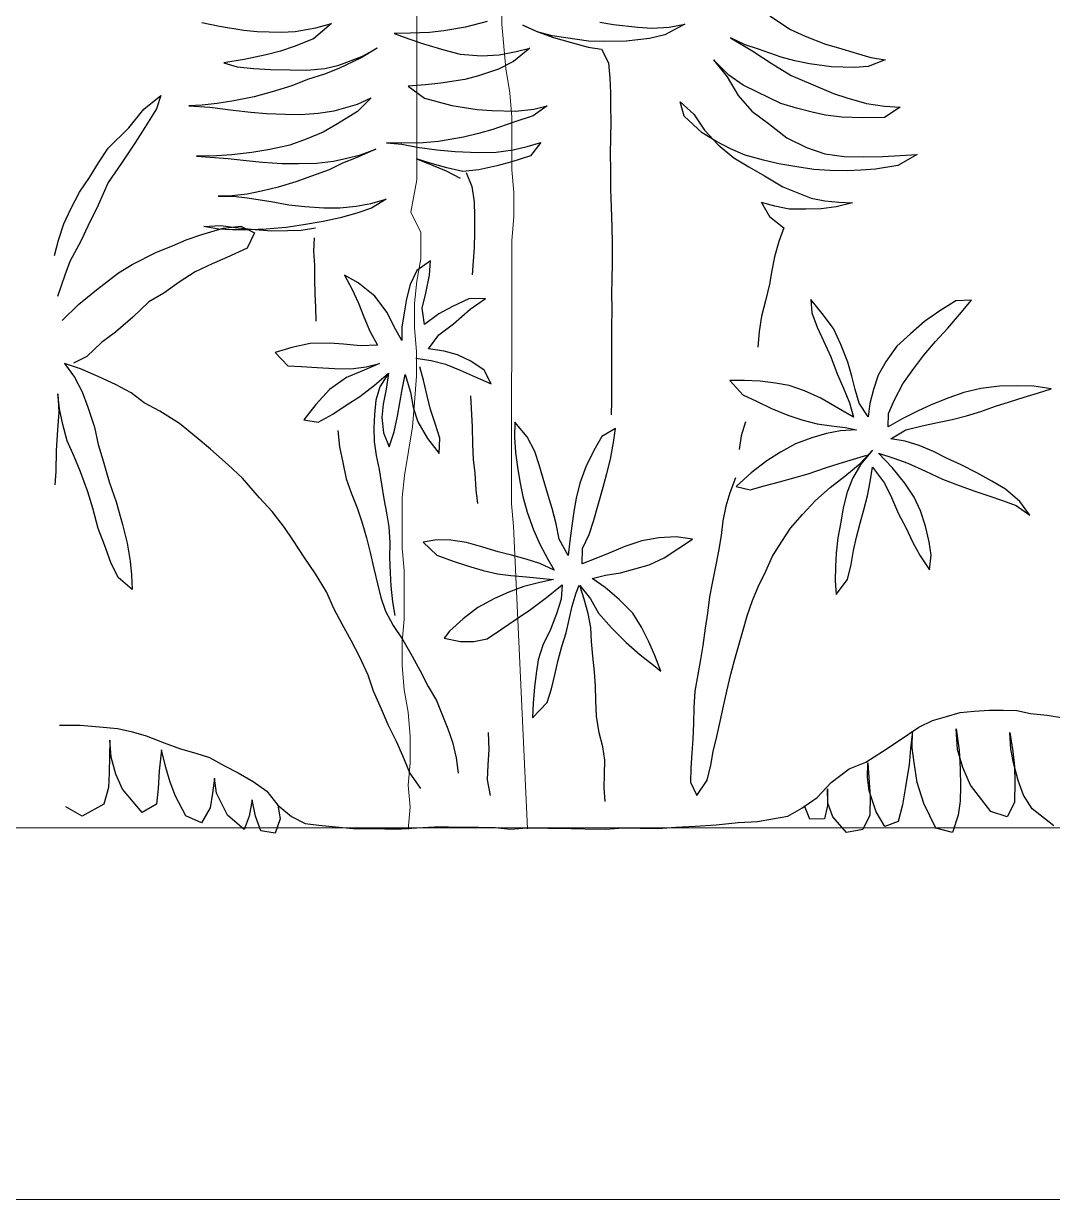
# Model space of a CAD drawing. Header units: metres. Extents: x -58 to 722, y -1100 to 345.
# Drawn here: x 48.51 to 49.008, y -21.121 to -20.551 of the extents above; entities that cross this region are included whole.
import ezdxf

# ---------------------------------------------------------------- set-up
doc = ezdxf.new("R2010")
doc.units = ezdxf.units.M
doc.header["$MEASUREMENT"] = 0
doc.layers.add('FSR_ARQ_005VEGETACION', color=64, linetype='Continuous')
doc.layers.add('FSR_ARQ_006ARBOLES', color=74, linetype='Continuous', lineweight=0)
doc.layers.add('muro bajo', color=33, linetype='Continuous', lineweight=9)

# ---------------------------------------------------------------- blocks, each defined once
blk = doc.blocks.new('arbustos 01')
at = {"layer": 'FSR_ARQ_005VEGETACION', "color": 103}
for p, q in [((189.18522, -31.64683), (189.19641, -31.65417)), ((188.87946, -31.65038), (188.88901, -31.65239)), ((188.88901, -31.65239), (188.90197, -31.65444)), ((188.92966, -31.65516), (188.9408, -31.65326)), ((188.94921, -31.65098), (188.93953, -31.65906)), ((188.9408, -31.65326), (188.94921, -31.65098)), ((189.02134, -31.65282), (189.00968, -31.65488)), ((189.03301, -31.64973), (189.02134, -31.65282)), ((189.05995, -31.65539), (189.0523, -31.65187)), ((189.0523, -31.65187), (189.06029, -31.6554)), ((189.0937, -31.65021), (189.10103, -31.6515)), ((189.10103, -31.6515), (189.11418, -31.65288)), ((189.11418, -31.65288), (189.1217, -31.65332)), ((189.1217, -31.65332), (189.13111, -31.65294)), ((189.13951, -31.65134), (189.12866, -31.65701)), ((189.13111, -31.65294), (189.13951, -31.65134)), ((188.90197, -31.65444), (188.90914, -31.65522)), ((188.90914, -31.65522), (188.92213, -31.65557)), ((188.92213, -31.65557), (188.92966, -31.65516)), ((188.93953, -31.65906), (188.92921, -31.66336)), ((188.99154, -31.65617), (188.98299, -31.65623)), ((188.98299, -31.65623), (188.9915, -31.65925)), ((188.9915, -31.65925), (188.99882, -31.66191)), ((189.00198, -31.6558), (188.99154, -31.65617)), ((189.00968, -31.65488), (189.00198, -31.6558)), ((189.06812, -31.65755), (189.05995, -31.65539)), ((189.06029, -31.6554), (189.0688, -31.65842)), ((189.07546, -31.65868), (189.06812, -31.65755)), ((189.0688, -31.65842), (189.07765, -31.66093)), ((189.08758, -31.66038), (189.07546, -31.65868)), ((189.12043, -31.65895), (189.10793, -31.66032)), ((189.12866, -31.65701), (189.12043, -31.65895)), ((189.17202, -31.66238), (189.16403, -31.65869)), ((189.16403, -31.65869), (189.17607, -31.66586)), ((189.19641, -31.65417), (189.20422, -31.65769)), ((189.20422, -31.65769), (189.21511, -31.66194)), ((188.92182, -31.66583), (188.9141, -31.66777)), ((188.92921, -31.66336), (188.92182, -31.66583)), ((188.97382, -31.66414), (188.9652, -31.66932)), ((188.96556, -31.66864), (188.97382, -31.66414)), ((188.99882, -31.66191), (189.00972, -31.66514)), ((189.00972, -31.66514), (189.01858, -31.66748)), ((189.03943, -31.66777), (189.04869, -31.66601)), ((189.05606, -31.66423), (189.04725, -31.67129)), ((189.04869, -31.66601), (189.05606, -31.66423)), ((189.07765, -31.66093), (189.08736, -31.66363)), ((189.08736, -31.66363), (189.09453, -31.66475)), ((189.09595, -31.6605), (189.08758, -31.66038)), ((189.09453, -31.66475), (189.09836, -31.67199)), ((189.10793, -31.66032), (189.09595, -31.6605)), ((189.17916, -31.6647), (189.17202, -31.66238)), ((189.17607, -31.66586), (189.1859, -31.67232)), ((189.19125, -31.66897), (189.17916, -31.6647)), ((189.21511, -31.66194), (189.22226, -31.66392)), ((189.22226, -31.66392), (189.23163, -31.66678)), ((188.90227, -31.67035), (188.8913, -31.67208)), ((188.8913, -31.67208), (188.89846, -31.67423)), ((188.9141, -31.66777), (188.90227, -31.67035)), ((188.9652, -31.66932), (188.95316, -31.67514)), ((188.95318, -31.67326), (188.96556, -31.66864)), ((189.01858, -31.66748), (189.03002, -31.66832)), ((189.03002, -31.66832), (189.03943, -31.66777)), ((189.04725, -31.67129), (189.03916, -31.67546)), ((189.09836, -31.67199), (189.09916, -31.68029)), ((189.16307, -31.67868), (189.15498, -31.67053)), ((189.15498, -31.67053), (189.16221, -31.67952)), ((189.1859, -31.67232), (189.19675, -31.67896)), ((189.19874, -31.67095), (189.19125, -31.66897)), ((189.20659, -31.6726), (189.19874, -31.67095)), ((189.23163, -31.66678), (189.23963, -31.66912)), ((189.24731, -31.67042), (189.2382, -31.67405)), ((189.23963, -31.66912), (189.24731, -31.67042)), ((188.89846, -31.67423), (188.90751, -31.67504)), ((188.90751, -31.67504), (188.91639, -31.67567)), ((188.91639, -31.67567), (188.92699, -31.67581)), ((188.92699, -31.67581), (188.93588, -31.67593)), ((188.93588, -31.67593), (188.94564, -31.67504)), ((188.94542, -31.67812), (188.93632, -31.68107)), ((188.95316, -31.67514), (188.94542, -31.67812)), ((188.94564, -31.67504), (188.95318, -31.67326)), ((189.03916, -31.67546), (189.02834, -31.67907)), ((189.17087, -31.68408), (189.16307, -31.67868)), ((189.21836, -31.6743), (189.20659, -31.6726)), ((189.23084, -31.67464), (189.21836, -31.6743)), ((189.2382, -31.67405), (189.23084, -31.67464)), ((188.9279, -31.68437), (188.91725, -31.68765)), ((188.93632, -31.68107), (188.9279, -31.68437)), ((188.99989, -31.68398), (188.99047, -31.68471)), ((188.99047, -31.68471), (188.99928, -31.69116)), ((189.00811, -31.68307), (188.99989, -31.68398)), ((189.02096, -31.68102), (189.00811, -31.68307)), ((189.02834, -31.67907), (189.02096, -31.68102)), ((189.09916, -31.68029), (189.0994, -31.68827)), ((189.16221, -31.67952), (189.16822, -31.68969)), ((189.17817, -31.68777), (189.17087, -31.68408)), ((189.19675, -31.67896), (189.20729, -31.68338)), ((189.20729, -31.68338), (189.21954, -31.68851)), ((188.84822, -31.69704), (188.85738, -31.68964)), ((188.85738, -31.68964), (188.85506, -31.69679)), ((188.90764, -31.69043), (188.89667, -31.6925)), ((188.91725, -31.68765), (188.90764, -31.69043)), ((188.96316, -31.69426), (188.97055, -31.69094)), ((188.97055, -31.69094), (188.96327, -31.69819)), ((188.99928, -31.69116), (189.0066, -31.69314)), ((189.0994, -31.68827), (189.09948, -31.69554)), ((189.16822, -31.68969), (189.17546, -31.69817)), ((189.19108, -31.69393), (189.17817, -31.68777)), ((189.21954, -31.68851), (189.22668, -31.691)), ((189.22668, -31.691), (189.23724, -31.69405)), ((188.89667, -31.6925), (188.88776, -31.69392)), ((188.95063, -31.69785), (188.96316, -31.69426)), ((189.0066, -31.69314), (189.0141, -31.69495)), ((189.0141, -31.69495), (189.02758, -31.69718)), ((189.02758, -31.69718), (189.0356, -31.69781)), ((189.04825, -31.69815), (189.05818, -31.69709)), ((189.06539, -31.6953), (189.05779, -31.70067)), ((189.05818, -31.69709), (189.06539, -31.6953)), ((189.09948, -31.69554), (189.09954, -31.70388)), ((189.13918, -31.70075), (189.13689, -31.69303)), ((189.13689, -31.69303), (189.14432, -31.69962)), ((189.19959, -31.69644), (189.19108, -31.69393)), ((189.20794, -31.69861), (189.19959, -31.69644)), ((189.23724, -31.69405), (189.24697, -31.69538)), ((189.25534, -31.696), (189.24689, -31.70153)), ((189.24697, -31.69538), (189.25534, -31.696)), ((188.96327, -31.69819), (188.95241, -31.70488)), ((189.0356, -31.69781), (189.04825, -31.69815)), ((189.04732, -31.70395), (189.03615, -31.7079)), ((189.05779, -31.70067), (189.04732, -31.70395)), ((189.09954, -31.70388), (189.09943, -31.71256)), ((189.1488, -31.70977), (189.13918, -31.70075)), ((189.14432, -31.69962), (189.15002, -31.70825)), ((189.17546, -31.69817), (189.18443, -31.70479)), ((189.21527, -31.70025), (189.20794, -31.69861)), ((189.22398, -31.70139), (189.21527, -31.70025)), ((189.23526, -31.70171), (189.22398, -31.70139)), ((189.24689, -31.70153), (189.23526, -31.70171)), ((189.02843, -31.71019), (189.02036, -31.71213)), ((189.03615, -31.7079), (189.02843, -31.71019)), ((189.15609, -31.71432), (189.1488, -31.70977)), ((189.15002, -31.70825), (189.15743, -31.71622)), ((189.18443, -31.70479), (189.19442, -31.71244)), ((188.98715, -31.71527), (188.97894, -31.71516)), ((188.97894, -31.71516), (188.98714, -31.71578)), ((188.98714, -31.71578), (188.99533, -31.71743)), ((188.99861, -31.71509), (188.98715, -31.71527)), ((189.00683, -31.71434), (188.99861, -31.71509)), ((189.02036, -31.71213), (189.00683, -31.71434)), ((189.05466, -31.71704), (189.06187, -31.71492)), ((189.06187, -31.71492), (189.0563, -31.7222)), ((189.09943, -31.71256), (189.09931, -31.7209)), ((189.16407, -31.71836), (189.15609, -31.71432)), ((189.15743, -31.71622), (189.16589, -31.72317)), ((189.19442, -31.71244), (189.20495, -31.71772)), ((188.95746, -31.72342), (188.96484, -31.72164)), ((188.97309, -31.7185), (188.96259, -31.72315)), ((188.96484, -31.72164), (188.97309, -31.7185)), ((188.99533, -31.71743), (189.00591, -31.71895)), ((189.00591, -31.71895), (189.01581, -31.71976)), ((189.01581, -31.71976), (189.02812, -31.72027)), ((189.02812, -31.72027), (189.03786, -31.72024)), ((189.03786, -31.72024), (189.04712, -31.71882)), ((189.0563, -31.7222), (189.04634, -31.72531)), ((189.04712, -31.71882), (189.05466, -31.71704)), ((189.09931, -31.7209), (189.09937, -31.72994)), ((189.17189, -31.72171), (189.16407, -31.71836)), ((189.18177, -31.72441), (189.17189, -31.72171)), ((189.20495, -31.71772), (189.21482, -31.7211)), ((189.21482, -31.7211), (189.22523, -31.72244)), ((189.22523, -31.72244), (189.23548, -31.72275)), ((189.23548, -31.72275), (189.24609, -31.72255)), ((189.24609, -31.72255), (189.25533, -31.72199)), ((189.26457, -31.72143), (189.25406, -31.72727)), ((189.25533, -31.72199), (189.26457, -31.72143)), ((188.95026, -31.72503), (188.95746, -31.72342)), ((188.96259, -31.72315), (188.9552, -31.72612)), ((189.00239, -31.72608), (188.99507, -31.72376)), ((188.99507, -31.72376), (189.00306, -31.72694)), ((189.01125, -31.72859), (189.00239, -31.72608)), ((189.00306, -31.72694), (189.01089, -31.73013)), ((189.01994, -31.73059), (189.01125, -31.72859)), ((189.03828, -31.72759), (189.0285, -31.72968)), ((189.04634, -31.72531), (189.03828, -31.72759)), ((189.16589, -31.72317), (189.17386, -31.72807)), ((189.19012, -31.72641), (189.18177, -31.72441)), ((189.19968, -31.72807), (189.19012, -31.72641)), ((189.20889, -31.72957), (189.19968, -31.72807)), ((189.24206, -31.72933), (189.23419, -31.72991)), ((189.25406, -31.72727), (189.24206, -31.72933)), ((189.0285, -31.72968), (189.01994, -31.73059)), ((189.2176, -31.73003), (189.20889, -31.72957)), ((189.22683, -31.73015), (189.2176, -31.73003)), ((189.23419, -31.72991), (189.22683, -31.73015))]:
    blk.add_line(p, q, dxfattribs=at)
at = {"layer": 'FSR_ARQ_005VEGETACION', "color": 104}
for p, q in [((188.84005, -31.70702), (188.84822, -31.69704)), ((188.85506, -31.69679), (188.84877, -31.70696)), ((188.87954, -31.69483), (188.87235, -31.69525)), ((188.87235, -31.69525), (188.8838, -31.69592)), ((188.88776, -31.69392), (188.87954, -31.69483)), ((188.8838, -31.69592), (188.89626, -31.69762)), ((188.89626, -31.69762), (188.90582, -31.69861)), ((188.90582, -31.69861), (188.91419, -31.69941)), ((188.91419, -31.69941), (188.92427, -31.69971)), ((188.92427, -31.69971), (188.93282, -31.69983)), ((188.93282, -31.69983), (188.94206, -31.6991)), ((188.94206, -31.6991), (188.95063, -31.69785)), ((188.82896, -31.71798), (188.84005, -31.70702)), ((188.84877, -31.70696), (188.84335, -31.71527)), ((188.94483, -31.7094), (188.93554, -31.7132)), ((188.95241, -31.70488), (188.94483, -31.7094)), ((188.84335, -31.71527), (188.8362, -31.72612)), ((188.92678, -31.71633), (188.91597, -31.71875)), ((188.93554, -31.7132), (188.92678, -31.71633)), ((188.82372, -31.72595), (188.82896, -31.71798)), ((188.88737, -31.72212), (188.8766, -31.72232)), ((188.8766, -31.72232), (188.88617, -31.72296)), ((188.88617, -31.72296), (188.89368, -31.72358)), ((188.89559, -31.72155), (188.88737, -31.72212)), ((188.90638, -31.72033), (188.89559, -31.72155)), ((188.91597, -31.71875), (188.90638, -31.72033)), ((188.819, -31.73375), (188.82372, -31.72595)), ((188.8362, -31.72612), (188.82905, -31.73645)), ((188.89368, -31.72358), (188.90324, -31.72473)), ((188.90324, -31.72473), (188.91212, -31.72554)), ((188.91212, -31.72554), (188.92254, -31.72619)), ((188.92254, -31.72619), (188.9316, -31.72632)), ((188.9316, -31.72632), (188.94118, -31.7261)), ((188.94118, -31.7261), (188.95026, -31.72503)), ((188.9552, -31.72612), (188.94797, -31.72962)), ((189.17386, -31.72807), (189.18234, -31.73297)), ((188.81359, -31.74171), (188.819, -31.73375)), ((188.93852, -31.73308), (188.9301, -31.73621)), ((188.94797, -31.72962), (188.93852, -31.73308)), ((189.01089, -31.73013), (189.01853, -31.73416)), ((189.02177, -31.73118), (189.02479, -31.73859)), ((189.09937, -31.72994), (189.09941, -31.74022)), ((189.18234, -31.73297), (189.19218, -31.73874)), ((188.80885, -31.75071), (188.81359, -31.74171)), ((188.82905, -31.73645), (188.82358, -31.74868)), ((188.91157, -31.74109), (188.90385, -31.74269)), ((188.92049, -31.73899), (188.91157, -31.74109)), ((188.9301, -31.73621), (188.92049, -31.73899)), ((189.02479, -31.73859), (189.02605, -31.74682)), ((189.09941, -31.74022), (189.09981, -31.74963)), ((189.19218, -31.73874), (189.19932, -31.74175)), ((189.19932, -31.74175), (189.20748, -31.74494)), ((188.89563, -31.74361), (188.88828, -31.74385)), ((188.88828, -31.74385), (188.89648, -31.74379)), ((188.90385, -31.74269), (188.89563, -31.74361)), ((188.89648, -31.74379), (188.90382, -31.74475)), ((188.90382, -31.74475), (188.91679, -31.7468)), ((188.91679, -31.7468), (188.92634, -31.74847)), ((188.96258, -31.74931), (188.97046, -31.74787)), ((188.97046, -31.74787), (188.9787, -31.74542)), ((188.9787, -31.74542), (188.97077, -31.75027)), ((189.02605, -31.74682), (189.02628, -31.75469)), ((189.18793, -31.74929), (189.18078, -31.74731)), ((189.18078, -31.74731), (189.18512, -31.75472)), ((189.20748, -31.74494), (189.21482, -31.7464)), ((189.21482, -31.7464), (189.22233, -31.74702)), ((189.22968, -31.74746), (189.22093, -31.74957)), ((189.22233, -31.74702), (189.22968, -31.74746)), ((188.80515, -31.75869), (188.80885, -31.75071)), ((188.82358, -31.74868), (188.81813, -31.76007)), ((188.92634, -31.74847), (188.93488, -31.74944)), ((188.93488, -31.74944), (188.94513, -31.75009)), ((188.94513, -31.75009), (188.95368, -31.75021)), ((188.95368, -31.75021), (188.96258, -31.74931)), ((188.96287, -31.75307), (188.95395, -31.75551)), ((188.97077, -31.75027), (188.96287, -31.75307)), ((189.09981, -31.74963), (189.10019, -31.76045)), ((189.19561, -31.75076), (189.18793, -31.74929)), ((189.20467, -31.75088), (189.19561, -31.75076)), ((189.21288, -31.75065), (189.20467, -31.75088)), ((189.22093, -31.74957), (189.21288, -31.75065)), ((188.80229, -31.76755), (188.80515, -31.75869)), ((188.81813, -31.76007), (188.81443, -31.76771)), ((188.88053, -31.76016), (188.8896, -31.7596)), ((188.88838, -31.76163), (188.88053, -31.76016)), ((188.8896, -31.7596), (188.89762, -31.76073)), ((188.89095, -31.76105), (188.90037, -31.75999)), ((188.89762, -31.76073), (188.90599, -31.7617)), ((188.90037, -31.75999), (188.90784, -31.76351)), ((188.92481, -31.76076), (188.91402, -31.76164)), ((188.93423, -31.75935), (188.92481, -31.76076)), ((188.93283, -31.76207), (188.94054, -31.76098)), ((188.94469, -31.75744), (188.93423, -31.75935)), ((188.95395, -31.75551), (188.94469, -31.75744)), ((189.02628, -31.75469), (189.02616, -31.7634)), ((189.10019, -31.76045), (189.10026, -31.76896)), ((189.18512, -31.75472), (189.19274, -31.76081)), ((189.19274, -31.76081), (189.19007, -31.76819)), ((188.86363, -31.7706), (188.87103, -31.76728)), ((188.87103, -31.76728), (188.87945, -31.76449)), ((188.87945, -31.76449), (188.89095, -31.76105)), ((188.8959, -31.76191), (188.88838, -31.76163)), ((188.90547, -31.76204), (188.8959, -31.76191)), ((188.90784, -31.76351), (188.9038, -31.77183)), ((188.91402, -31.76164), (188.90547, -31.76204)), ((188.90599, -31.7617), (188.91692, -31.76254)), ((188.91692, -31.76254), (188.92564, -31.76231)), ((188.92564, -31.76231), (188.93283, -31.76207)), ((188.93994, -31.76625), (188.93951, -31.77351)), ((189.02616, -31.7634), (189.02605, -31.77161)), ((188.80013, -31.77572), (188.80229, -31.76755)), ((188.81443, -31.76771), (188.80846, -31.77908)), ((188.85504, -31.77407), (188.86363, -31.7706)), ((188.9038, -31.77183), (188.89296, -31.77681)), ((188.93951, -31.77351), (188.94009, -31.78104)), ((189.02605, -31.77161), (189.02544, -31.77878)), ((189.10026, -31.76896), (189.10028, -31.77995)), ((189.19007, -31.76819), (189.18773, -31.77654)), ((188.80846, -31.77908), (188.80563, -31.7864)), ((188.84196, -31.78057), (188.85504, -31.77407)), ((188.89296, -31.77681), (188.88505, -31.7803)), ((189.00253, -31.77864), (188.99511, -31.78384)), ((189.00192, -31.78633), (189.00253, -31.77864)), ((189.02544, -31.77878), (189.025, -31.78613)), ((189.10028, -31.77995), (189.10017, -31.78864)), ((189.18773, -31.77654), (189.18627, -31.78387)), ((188.82279, -31.79433), (188.83454, -31.78508)), ((188.83454, -31.78508), (188.84196, -31.78057)), ((188.87593, -31.78462), (188.8673, -31.79014)), ((188.88505, -31.7803), (188.87593, -31.78462)), ((188.94009, -31.78104), (188.94016, -31.78857)), ((188.99511, -31.78384), (188.99159, -31.79149)), ((189.18627, -31.78387), (189.18497, -31.79121)), ((188.80563, -31.7864), (188.80171, -31.7978)), ((188.8673, -31.79014), (188.85901, -31.79601)), ((188.94016, -31.78857), (188.94023, -31.79643)), ((188.96356, -31.79042), (188.95626, -31.78639)), ((188.95626, -31.78639), (188.96027, -31.7938)), ((188.97252, -31.79773), (188.96356, -31.79042)), ((188.99159, -31.79149), (188.9896, -31.79916)), ((189.00007, -31.79605), (189.00192, -31.78633)), ((189.10017, -31.78864), (189.10006, -31.79626)), ((189.18497, -31.79121), (189.18297, -31.80024)), ((188.81311, -31.80223), (188.82279, -31.79433)), ((188.85901, -31.79601), (188.85091, -31.80069)), ((188.94023, -31.79643), (188.94064, -31.80379)), ((188.96027, -31.7938), (188.96375, -31.80137)), ((188.97924, -31.80654), (188.97252, -31.79773)), ((188.99808, -31.80406), (189.00007, -31.79605)), ((189.03218, -31.79888), (189.02311, -31.7991)), ((189.02389, -31.80475), (189.03218, -31.79888)), ((189.10006, -31.79626), (189.10012, -31.80477)), ((188.80427, -31.81083), (188.81311, -31.80223)), ((188.85091, -31.80069), (188.84225, -31.80895)), ((188.94064, -31.80379), (188.94088, -31.81115)), ((188.96375, -31.80137), (188.96673, -31.80876)), ((188.9896, -31.79916), (188.9883, -31.80666)), ((188.99933, -31.81297), (188.99808, -31.80406)), ((189.01434, -31.80325), (189.0071, -31.80726)), ((189.02311, -31.7991), (189.01434, -31.80325)), ((189.0149, -31.81249), (189.02389, -31.80475)), ((189.10012, -31.80477), (189.09999, -31.81434)), ((189.18297, -31.80024), (189.1808, -31.80842)), ((189.21333, -31.80708), (189.20722, -31.79955)), ((189.20722, -31.79955), (189.20775, -31.80674)), ((189.2854, -31.80017), (189.27682, -31.80555)), ((189.29383, -31.79975), (189.2854, -31.80017)), ((189.28734, -31.80755), (189.29383, -31.79975)), ((188.84225, -31.80895), (188.83291, -31.81703)), ((188.96673, -31.80876), (188.96987, -31.8165)), ((188.9829, -31.81428), (188.97924, -31.80654)), ((188.9883, -31.80666), (188.98717, -31.81434)), ((189.0071, -31.80726), (188.99933, -31.81297)), ((189.1808, -31.80842), (189.17949, -31.81678)), ((189.20775, -31.80674), (189.21066, -31.8144)), ((189.21942, -31.81505), (189.21333, -31.80708)), ((189.2685, -31.81129), (189.26096, -31.81801)), ((189.27682, -31.80555), (189.2685, -31.81129)), ((189.28104, -31.81491), (189.28734, -31.80755)), ((188.83291, -31.81703), (188.82548, -31.82257)), ((188.96987, -31.8165), (188.97405, -31.82408)), ((188.98708, -31.82152), (188.9829, -31.81428)), ((188.98717, -31.81434), (188.98708, -31.82152)), ((189.00695, -31.81854), (189.0149, -31.81249)), ((189.09999, -31.81434), (189.10006, -31.82268)), ((189.17949, -31.81678), (189.1787, -31.82515)), ((189.21066, -31.8144), (189.2141, -31.82172)), ((189.22338, -31.82371), (189.21942, -31.81505)), ((189.27438, -31.82209), (189.28104, -31.81491)), ((188.82548, -31.82257), (188.81752, -31.83016)), ((188.93781, -31.82324), (188.92786, -31.82533)), ((188.94824, -31.82304), (188.93781, -31.82324)), ((188.95576, -31.82349), (188.94824, -31.82304)), ((188.96481, -31.82447), (188.95576, -31.82349)), ((188.97405, -31.82408), (188.96481, -31.82447)), ((189.00138, -31.82599), (189.00695, -31.81854)), ((189.10006, -31.82268), (189.09995, -31.83065)), ((189.2141, -31.82172), (189.21806, -31.83037)), ((189.22724, -31.83315), (189.22338, -31.82371)), ((189.26096, -31.81801), (189.25351, -31.82465)), ((189.26808, -31.82937), (189.27438, -31.82209)), ((188.81752, -31.83016), (188.81028, -31.83382)), ((188.92786, -31.82533), (188.91894, -31.82795)), ((188.91894, -31.82795), (188.92568, -31.83522)), ((189.00991, -31.8273), (189.00138, -31.82599)), ((189.01706, -31.82928), (189.00991, -31.8273)), ((189.0242, -31.83262), (189.01706, -31.82928)), ((189.21806, -31.83037), (189.22149, -31.83946)), ((189.25351, -31.82465), (189.24782, -31.83264)), ((189.26221, -31.83726), (189.26808, -31.82937)), ((188.81418, -31.83678), (188.8055, -31.83393)), ((188.8055, -31.83393), (188.81087, -31.84135)), ((188.8237, -31.84084), (188.81418, -31.83678)), ((188.92568, -31.83522), (188.93303, -31.83549)), ((188.93303, -31.83549), (188.94157, -31.83612)), ((188.94157, -31.83612), (188.95079, -31.83659)), ((188.95079, -31.83659), (188.95968, -31.83688)), ((188.95968, -31.83688), (188.9679, -31.83579)), ((188.97511, -31.83401), (188.96685, -31.83749)), ((188.9679, -31.83579), (188.97511, -31.83401)), ((188.99464, -31.83103), (189.00283, -31.83233)), ((188.99875, -31.84288), (188.9968, -31.83567)), ((189.00283, -31.83233), (189.01067, -31.83432)), ((189.01067, -31.83432), (189.01849, -31.83751)), ((189.03148, -31.83751), (189.0242, -31.83262)), ((189.09995, -31.83065), (189.10002, -31.83863)), ((189.22936, -31.84072), (189.22724, -31.83315)), ((189.24782, -31.83264), (189.24355, -31.84029)), ((188.81087, -31.84135), (188.81504, -31.84911)), ((188.83338, -31.84542), (188.8237, -31.84084)), ((188.9574, -31.84146), (188.94824, -31.84801)), ((188.96685, -31.83749), (188.9574, -31.84146)), ((188.97239, -31.8456), (188.98, -31.83921)), ((188.98, -31.83921), (188.97528, -31.84649)), ((188.98, -31.83921), (188.97868, -31.84774)), ((188.98723, -31.84785), (188.98888, -31.83984)), ((188.98888, -31.83984), (188.99183, -31.84945)), ((189.00069, -31.85128), (188.99875, -31.84288)), ((189.01849, -31.83751), (189.02665, -31.84104)), ((189.02665, -31.84104), (189.03515, -31.84491)), ((189.03515, -31.84491), (189.03148, -31.83751)), ((189.10002, -31.83863), (189.09991, -31.84661)), ((189.17161, -31.84304), (189.16372, -31.84302)), ((189.16372, -31.84302), (189.17062, -31.85083)), ((189.17994, -31.84351), (189.17161, -31.84304)), ((189.22149, -31.83946), (189.22484, -31.84722)), ((189.23121, -31.84792), (189.22936, -31.84072)), ((189.24355, -31.84029), (189.24096, -31.84797)), ((189.25678, -31.84481), (189.26221, -31.83726)), ((188.81504, -31.84911), (188.818, -31.85752)), ((188.84136, -31.8498), (188.83338, -31.84542)), ((188.94824, -31.84801), (188.94078, -31.85594)), ((188.96444, -31.85165), (188.97239, -31.8456)), ((188.97528, -31.84649), (188.97313, -31.85365)), ((188.97868, -31.84774), (188.97704, -31.85575)), ((188.98611, -31.85519), (188.98723, -31.84785)), ((188.99183, -31.84945), (188.99325, -31.85768)), ((189.09991, -31.84661), (189.09998, -31.85424)), ((189.18826, -31.8445), (189.17994, -31.84351)), ((189.1956, -31.84585), (189.18826, -31.8445)), ((189.20381, -31.8487), (189.1956, -31.84585)), ((189.21262, -31.85255), (189.20381, -31.8487)), ((189.22484, -31.84722), (189.2281, -31.85506)), ((189.23333, -31.85522), (189.23121, -31.84792)), ((189.24096, -31.84797), (189.23909, -31.85539)), ((189.25232, -31.85344), (189.25678, -31.84481)), ((189.2897, -31.84961), (189.28168, -31.85233)), ((189.29886, -31.84734), (189.2897, -31.84961)), ((189.30881, -31.84605), (189.29886, -31.84734)), ((189.31865, -31.84592), (189.30881, -31.84605)), ((189.32733, -31.84622), (189.31865, -31.84592)), ((189.33662, -31.84758), (189.32733, -31.84622)), ((189.32941, -31.84988), (189.33662, -31.84758)), ((188.80277, -31.85834), (188.80185, -31.85029)), ((188.80185, -31.85029), (188.80241, -31.86005)), ((188.84847, -31.85503), (188.84136, -31.8498)), ((188.85678, -31.85959), (188.84847, -31.85503)), ((188.94078, -31.85594), (188.93435, -31.86423)), ((188.95719, -31.85634), (188.96444, -31.85165)), ((188.97313, -31.85365), (188.97234, -31.86133)), ((188.97704, -31.85575), (188.97643, -31.86292)), ((188.98481, -31.86235), (188.98611, -31.85519)), ((189.00247, -31.85866), (189.00069, -31.85128)), ((189.02412, -31.85126), (189.02491, -31.86803)), ((189.09998, -31.85424), (189.09989, -31.8615)), ((189.17062, -31.85083), (189.17802, -31.85421)), ((189.17802, -31.85421), (189.18621, -31.85813)), ((189.22212, -31.85817), (189.21262, -31.85255)), ((189.2281, -31.85506), (189.2303, -31.86289)), ((189.2381, -31.86256), (189.23333, -31.85522)), ((189.23909, -31.85539), (189.2381, -31.86256)), ((189.24903, -31.86084), (189.25232, -31.85344)), ((189.28168, -31.85233), (189.27215, -31.8561)), ((189.3068, -31.85693), (189.31428, -31.85455)), ((189.31428, -31.85455), (189.3222, -31.852)), ((189.3222, -31.852), (189.32941, -31.84988)), ((188.80241, -31.86005), (188.80176, -31.86961)), ((188.80454, -31.86674), (188.80277, -31.85834)), ((188.818, -31.85752), (188.82162, -31.86817)), ((188.86747, -31.86623), (188.85678, -31.85959)), ((188.94202, -31.86553), (188.94995, -31.8612)), ((188.94995, -31.8612), (188.95719, -31.85634)), ((188.97234, -31.86133), (188.97207, -31.86851)), ((188.99325, -31.85768), (188.99571, -31.86541)), ((189.00511, -31.86622), (189.00247, -31.85866)), ((189.18621, -31.85813), (189.19485, -31.86179)), ((189.19485, -31.86179), (189.20244, -31.86429)), ((189.2303, -31.86289), (189.22212, -31.85817)), ((189.24902, -31.86802), (189.24903, -31.86084)), ((189.26465, -31.85955), (189.25644, -31.86369)), ((189.27215, -31.8561), (189.26465, -31.85955)), ((189.2833, -31.86415), (189.29112, -31.86212)), ((189.29112, -31.86212), (189.29878, -31.85975)), ((189.29878, -31.85975), (189.3068, -31.85693)), ((188.80698, -31.8755), (188.80454, -31.86674)), ((188.82162, -31.86817), (188.82371, -31.87761)), ((188.87643, -31.87353), (188.86747, -31.86623)), ((188.93435, -31.86423), (188.94202, -31.86553)), ((188.97207, -31.86851), (188.97215, -31.87586)), ((188.97643, -31.86292), (188.97717, -31.87131)), ((188.98299, -31.87071), (188.98481, -31.86235)), ((188.99571, -31.86541), (189.00089, -31.87437)), ((189.00756, -31.87412), (189.00511, -31.86622)), ((189.02491, -31.86803), (189.02513, -31.87743)), ((189.048, -31.86556), (189.04771, -31.87362)), ((189.05454, -31.87345), (189.048, -31.86556)), ((189.17206, -31.86534), (189.16974, -31.87283)), ((189.20244, -31.86429), (189.21066, -31.86635)), ((189.21066, -31.86635), (189.21836, -31.86752)), ((189.21836, -31.86752), (189.22579, -31.86842)), ((189.22579, -31.86842), (189.2318, -31.86965)), ((189.25644, -31.86369), (189.24902, -31.86802)), ((189.25849, -31.86966), (189.2672, -31.86747)), ((189.2672, -31.86747), (189.27556, -31.86573)), ((189.27556, -31.86573), (189.2833, -31.86415)), ((188.80176, -31.86961), (188.8011, -31.88072)), ((188.88403, -31.88013), (188.87643, -31.87353)), ((188.95273, -31.86995), (188.95364, -31.87886)), ((188.97717, -31.87131), (188.98031, -31.87888)), ((188.98031, -31.87888), (188.98299, -31.87071)), ((189.00089, -31.87437), (189.00728, -31.88232)), ((189.00728, -31.88232), (189.00756, -31.87412)), ((189.04771, -31.87362), (189.04839, -31.88188)), ((189.05869, -31.88131), (189.05454, -31.87345)), ((189.09479, -31.87329), (189.09043, -31.88076)), ((189.1022, -31.86896), (189.09479, -31.87329)), ((189.10113, -31.87639), (189.1022, -31.86896)), ((189.16974, -31.87283), (189.16878, -31.88017)), ((189.2079, -31.87403), (189.19899, -31.8771)), ((189.21582, -31.87156), (189.2079, -31.87403)), ((189.22328, -31.87016), (189.21582, -31.87156)), ((189.2318, -31.86965), (189.22328, -31.87016)), ((189.25035, -31.87443), (189.25849, -31.86966)), ((189.25805, -31.87577), (189.25035, -31.87443)), ((188.8011, -31.88072), (188.80077, -31.892)), ((188.81063, -31.88393), (188.80698, -31.8755)), ((188.82371, -31.87761), (188.82633, -31.88636)), ((188.89367, -31.88847), (188.88403, -31.88013)), ((188.95364, -31.87886), (188.95541, -31.88726)), ((188.97215, -31.87586), (188.97324, -31.8834)), ((189.02513, -31.87743), (189.02553, -31.88565)), ((189.09043, -31.88076), (189.08614, -31.88957)), ((189.09941, -31.8855), (189.10113, -31.87639)), ((189.19899, -31.8771), (189.19104, -31.8816)), ((189.23377, -31.88768), (189.24043, -31.8805)), ((189.24043, -31.8805), (189.23421, -31.88804)), ((189.26564, -31.878), (189.25805, -31.87577)), ((189.27331, -31.8813), (189.26564, -31.878)), ((188.81411, -31.89218), (188.81063, -31.88393)), ((188.82633, -31.88636), (188.82959, -31.89769)), ((188.95541, -31.88726), (188.95717, -31.896)), ((188.97324, -31.8834), (188.97485, -31.89094)), ((189.02553, -31.88565), (189.02646, -31.89301)), ((189.04839, -31.88188), (189.04935, -31.88969)), ((189.06098, -31.88852), (189.05869, -31.88131)), ((189.09753, -31.89318), (189.09941, -31.8855)), ((189.18362, -31.88629), (189.1752, -31.89273)), ((189.19104, -31.8816), (189.18362, -31.88629)), ((189.2226, -31.8877), (189.23026, -31.8855)), ((189.23026, -31.8855), (189.23747, -31.8832)), ((189.25103, -31.88995), (189.24369, -31.88222)), ((189.24369, -31.88222), (189.25207, -31.88491)), ((189.25207, -31.88491), (189.25948, -31.88767)), ((189.28062, -31.88503), (189.27331, -31.8813)), ((189.28828, -31.8885), (189.28062, -31.88503)), ((188.80077, -31.892), (188.80034, -31.89917)), ((188.81807, -31.90301), (188.81411, -31.89218)), ((188.90126, -31.89559), (188.89367, -31.88847)), ((188.97485, -31.89094), (188.97611, -31.89883)), ((189.02646, -31.89301), (189.02702, -31.90191)), ((189.04935, -31.88969), (189.05066, -31.89751)), ((189.06319, -31.89582), (189.06098, -31.88852)), ((189.08614, -31.88957), (189.08301, -31.89831)), ((189.09557, -31.90051), (189.09753, -31.89318)), ((189.1752, -31.89273), (189.16712, -31.90016)), ((189.19821, -31.89553), (189.20595, -31.89333)), ((189.20595, -31.89333), (189.21512, -31.89017)), ((189.21512, -31.89017), (189.2226, -31.8877)), ((189.22561, -31.89466), (189.23377, -31.88768)), ((189.23421, -31.88804), (189.22967, -31.89586)), ((189.23931, -31.89768), (189.24048, -31.88972)), ((189.24048, -31.88972), (189.24702, -31.89832)), ((189.25783, -31.89837), (189.25103, -31.88995)), ((189.25948, -31.88767), (189.269, -31.89197)), ((189.269, -31.89197), (189.27825, -31.89626)), ((189.29674, -31.8927), (189.28828, -31.8885)), ((189.30483, -31.89733), (189.29674, -31.8927)), ((188.82959, -31.89769), (188.83338, -31.90834)), ((188.91052, -31.90631), (188.90126, -31.89559)), ((188.95717, -31.896), (188.9598, -31.90356)), ((188.97611, -31.89883), (188.97737, -31.90671)), ((189.05066, -31.89751), (189.05233, -31.90551)), ((189.06547, -31.90365), (189.06319, -31.89582)), ((189.08301, -31.89831), (189.08104, -31.90635)), ((189.1668, -31.89543), (189.16361, -31.90359)), ((189.16712, -31.90016), (189.17463, -31.90194)), ((189.17463, -31.90194), (189.18281, -31.89966)), ((189.18281, -31.89966), (189.19047, -31.89755)), ((189.19047, -31.89755), (189.19821, -31.89553)), ((189.21773, -31.90076), (189.22561, -31.89466)), ((189.22967, -31.89586), (189.22691, -31.90318)), ((189.23788, -31.90511), (189.23931, -31.89768)), ((189.24702, -31.89832), (189.25072, -31.90608)), ((189.26296, -31.9058), (189.25783, -31.89837)), ((189.27825, -31.89626), (189.28707, -31.89957)), ((189.28707, -31.89957), (189.29554, -31.90261)), ((189.31204, -31.90159), (189.30483, -31.89733)), ((188.82068, -31.91176), (188.81807, -31.90301)), ((188.91726, -31.91359), (188.91052, -31.90631)), ((188.9598, -31.90356), (188.96311, -31.91164)), ((189.02702, -31.90191), (189.02777, -31.90927)), ((189.05233, -31.90551), (189.05461, -31.91388)), ((189.06811, -31.91202), (189.06547, -31.90365)), ((189.08104, -31.90635), (189.0797, -31.91369)), ((189.09278, -31.90996), (189.09557, -31.90051)), ((189.16361, -31.90359), (189.16146, -31.91075)), ((189.20974, -31.90774), (189.21773, -31.90076)), ((189.22691, -31.90318), (189.22476, -31.91167)), ((189.23592, -31.91262), (189.23788, -31.90511)), ((189.25072, -31.90608), (189.2545, -31.91482)), ((189.26632, -31.91329), (189.26296, -31.9058)), ((189.29554, -31.90261), (189.30313, -31.90511)), ((189.30313, -31.90511), (189.31054, -31.9076)), ((189.31984, -31.90817), (189.31204, -31.90159)), ((188.82361, -31.92274), (188.82068, -31.91176)), ((188.83338, -31.90834), (188.83681, -31.92053)), ((188.96311, -31.91164), (188.96557, -31.9192)), ((188.97737, -31.90671), (188.97881, -31.91425)), ((189.07012, -31.92029), (189.06811, -31.91202)), ((189.09054, -31.91835), (189.09278, -31.90996)), ((189.16146, -31.91075), (189.15999, -31.91859)), ((189.2029, -31.91527), (189.20974, -31.90774)), ((189.22476, -31.91167), (189.22342, -31.91927)), ((189.23387, -31.91986), (189.23592, -31.91262)), ((189.31054, -31.9076), (189.31777, -31.91036)), ((189.31777, -31.91036), (189.32524, -31.9156)), ((189.32524, -31.9156), (189.31984, -31.90817)), ((188.92398, -31.92223), (188.91726, -31.91359)), ((188.96557, -31.9192), (188.96802, -31.92778)), ((188.97881, -31.91425), (188.98007, -31.92179)), ((189.05461, -31.91388), (189.05794, -31.92341)), ((189.0797, -31.91369), (189.07862, -31.9213)), ((189.08795, -31.92603), (189.09054, -31.91835)), ((189.15999, -31.91859), (189.15902, -31.92661)), ((189.19642, -31.92254), (189.2029, -31.91527)), ((189.2545, -31.91482), (189.25839, -31.92214)), ((189.26904, -31.92158), (189.26632, -31.91329)), ((188.82708, -31.93151), (188.82361, -31.92274)), ((188.83681, -31.92053), (188.83923, -31.93065)), ((188.92884, -31.92947), (188.92398, -31.92223)), ((188.98007, -31.92179), (188.98064, -31.93035)), ((189.05794, -31.92341), (189.06146, -31.93126)), ((189.07179, -31.92847), (189.07012, -31.92029)), ((189.07862, -31.9213), (189.07763, -31.92935)), ((189.19162, -31.92983), (189.19642, -31.92254)), ((189.22342, -31.91927), (189.22188, -31.92776)), ((189.23182, -31.92736), (189.23387, -31.91986)), ((189.25839, -31.92214), (189.26227, -31.93026)), ((189.27097, -31.92994), (189.26904, -31.92158)), ((188.83037, -31.94113), (188.82708, -31.93151)), ((188.83923, -31.93065), (188.84081, -31.94042)), ((188.93454, -31.93827), (188.92884, -31.92947)), ((188.96802, -31.92778), (188.97014, -31.93568)), ((188.98064, -31.93035), (188.98053, -31.93838)), ((189.006, -31.92891), (188.99863, -31.93005)), ((188.99863, -31.93005), (189.00589, -31.93706)), ((189.01353, -31.9291), (189.006, -31.92891)), ((189.02194, -31.93028), (189.01353, -31.9291)), ((189.03077, -31.93279), (189.02194, -31.93028)), ((189.06146, -31.93126), (189.0657, -31.93929)), ((189.07663, -31.93723), (189.07179, -31.92847)), ((189.07763, -31.92935), (189.07663, -31.93723)), ((189.0843, -31.93361), (189.08795, -31.92603)), ((189.11637, -31.92934), (189.10719, -31.93241)), ((189.12552, -31.92778), (189.11637, -31.92934)), ((189.13474, -31.92729), (189.12552, -31.92778)), ((189.14359, -31.92847), (189.13474, -31.92729)), ((189.13626, -31.93334), (189.14359, -31.92847)), ((189.15902, -31.92661), (189.15754, -31.93497)), ((189.18664, -31.93774), (189.19162, -31.92983)), ((189.22188, -31.92776), (189.22097, -31.93599)), ((189.23021, -31.93452), (189.23182, -31.92736)), ((189.26227, -31.93026), (189.26625, -31.9375)), ((189.27202, -31.93713), (189.27097, -31.92994)), ((188.97014, -31.93568), (188.97207, -31.94425)), ((189.00589, -31.93706), (189.01471, -31.94037)), ((189.03889, -31.93529), (189.03077, -31.93279)), ((189.04614, -31.93717), (189.03889, -31.93529)), ((189.05409, -31.93931), (189.04614, -31.93717)), ((189.08419, -31.94176), (189.0843, -31.93361)), ((189.09908, -31.93593), (189.0915, -31.93893)), ((189.10719, -31.93241), (189.09908, -31.93593)), ((189.12839, -31.93846), (189.13626, -31.93334)), ((189.15754, -31.93497), (189.15588, -31.94418)), ((189.18307, -31.94576), (189.18664, -31.93774)), ((189.22097, -31.93599), (189.22052, -31.94317)), ((189.22896, -31.94222), (189.23021, -31.93452)), ((189.26625, -31.9375), (189.27121, -31.94492)), ((189.27121, -31.94492), (189.27202, -31.93713)), ((188.83437, -31.94905), (188.83037, -31.94113)), ((188.84081, -31.94042), (188.84157, -31.94778)), ((188.94057, -31.94724), (188.93454, -31.93827)), ((188.97207, -31.94425), (188.97401, -31.95249)), ((188.98053, -31.93838), (188.98076, -31.94659)), ((189.01471, -31.94037), (189.02248, -31.94287)), ((189.02248, -31.94287), (189.03087, -31.94538)), ((189.06141, -31.94154), (189.05409, -31.93931)), ((189.06908, -31.94519), (189.06141, -31.94154)), ((189.0657, -31.93929), (189.06908, -31.94519)), ((189.0915, -31.93893), (189.08419, -31.94176)), ((189.10487, -31.94656), (189.11252, -31.94454)), ((189.11252, -31.94454), (189.12018, -31.94234)), ((189.12018, -31.94234), (189.12839, -31.93846)), ((189.15588, -31.94418), (189.15441, -31.95134)), ((189.22052, -31.94317), (189.22033, -31.95097)), ((189.22698, -31.95026), (189.22896, -31.94222)), ((188.84197, -31.95565), (188.83437, -31.94905)), ((188.84157, -31.94778), (188.84197, -31.95565)), ((188.9466, -31.9569), (188.94057, -31.94724)), ((188.98076, -31.94659), (188.98118, -31.95378)), ((189.03087, -31.94538), (189.03864, -31.94708)), ((189.03864, -31.94708), (189.04581, -31.94807)), ((189.04581, -31.94807), (189.05422, -31.9488)), ((189.05422, -31.9488), (189.06148, -31.94952)), ((189.06874, -31.95015), (189.06136, -31.95182)), ((189.06148, -31.94952), (189.06874, -31.95015)), ((189.08949, -31.94963), (189.0967, -31.94787)), ((189.09661, -31.95443), (189.08949, -31.94963)), ((189.0967, -31.94787), (189.10487, -31.94656)), ((189.17897, -31.95413), (189.18307, -31.94576)), ((189.22085, -31.95833), (189.22698, -31.95026)), ((188.95074, -31.96619), (188.9466, -31.9569)), ((188.97401, -31.95249), (188.97579, -31.95986)), ((188.98118, -31.95378), (188.98209, -31.96217)), ((189.0448, -31.95709), (189.03704, -31.96045)), ((189.05282, -31.95392), (189.0448, -31.95709)), ((189.06136, -31.95182), (189.05282, -31.95392)), ((189.06498, -31.95985), (189.07349, -31.95305)), ((189.07349, -31.95305), (189.07294, -31.96085)), ((189.08097, -31.95732), (189.08253, -31.95335)), ((189.08535, -31.96084), (189.08297, -31.95336)), ((189.08297, -31.95336), (189.08864, -31.96062)), ((189.10415, -31.961), (189.09661, -31.95443)), ((189.15441, -31.95134), (189.15276, -31.95953)), ((189.17586, -31.96153), (189.17897, -31.95413)), ((189.22033, -31.95097), (189.22085, -31.95833)), ((188.97579, -31.95986), (188.97826, -31.96725)), ((188.98209, -31.96217), (188.98336, -31.96954)), ((189.03704, -31.96045), (189.02811, -31.96529)), ((189.05638, -31.96638), (189.06498, -31.95985)), ((189.07294, -31.96085), (189.07035, -31.9687)), ((189.07874, -31.96456), (189.08097, -31.95732)), ((189.08747, -31.96849), (189.08535, -31.96084)), ((189.08864, -31.96062), (189.09305, -31.9683)), ((189.11149, -31.96828), (189.10415, -31.961)), ((189.15276, -31.95953), (189.15162, -31.9684)), ((189.17309, -31.96974), (189.17586, -31.96153)), ((188.95491, -31.97428), (188.95074, -31.96619)), ((188.97826, -31.96725), (188.98243, -31.975)), ((189.02811, -31.96529), (189.02014, -31.97139)), ((189.04868, -31.97151), (189.05638, -31.96638)), ((189.07035, -31.9687), (189.06714, -31.97717)), ((189.07723, -31.97181), (189.07874, -31.96456)), ((189.08878, -31.97604), (189.08747, -31.96849)), ((189.09305, -31.9683), (189.09995, -31.97619)), ((189.11618, -31.97588), (189.11149, -31.96828)), ((189.15162, -31.9684), (189.15048, -31.97642)), ((189.17067, -31.97795), (189.17309, -31.96974)), ((188.95975, -31.98307), (188.95491, -31.97428)), ((188.98243, -31.975), (188.98762, -31.98276)), ((189.02014, -31.97139), (189.01269, -31.97811)), ((189.04072, -31.9769), (189.04868, -31.97151)), ((189.07553, -31.97897), (189.07723, -31.97181)), ((189.0893, -31.98359), (189.08878, -31.97604)), ((189.09995, -31.97619), (189.10791, -31.9841)), ((189.12006, -31.98374), (189.11618, -31.97588)), ((189.01269, -31.97811), (189.00998, -31.9818)), ((189.00998, -31.9818), (189.01865, -31.98351)), ((189.02582, -31.98361), (189.03303, -31.98211)), ((189.03303, -31.98211), (189.04072, -31.9769)), ((189.06714, -31.97717), (189.06303, -31.98562)), ((189.07322, -31.9862), (189.07553, -31.97897)), ((189.15048, -31.97642), (189.14916, -31.98581)), ((189.16853, -31.98555), (189.17067, -31.97795)), ((188.96458, -31.99202), (188.95975, -31.98307)), ((188.98762, -31.98276), (188.99263, -31.99155)), ((189.01865, -31.98351), (189.02582, -31.98361)), ((189.06303, -31.98562), (189.06053, -31.99348)), ((189.07134, -31.99371), (189.07322, -31.9862)), ((189.08999, -31.99148), (189.0893, -31.98359)), ((189.10791, -31.9841), (189.11544, -31.99068)), ((189.12333, -31.99105), (189.12006, -31.98374)), ((189.14916, -31.98581), (189.14786, -31.99332)), ((189.16638, -31.99314), (189.16853, -31.98555)), ((188.9689, -32.00166), (188.96458, -31.99202)), ((188.99263, -31.99155), (188.99697, -31.9993)), ((189.06053, -31.99348), (189.05946, -32.00082)), ((189.06946, -32.00149), (189.07134, -31.99371)), ((189.09085, -31.99992), (189.08999, -31.99148)), ((189.11544, -31.99068), (189.12264, -31.99636)), ((189.12658, -31.99961), (189.12333, -31.99105)), ((189.14786, -31.99332), (189.14638, -32.00133)), ((189.16424, -32.00118), (189.16638, -31.99314)), ((188.99697, -31.9993), (189.0013, -32.00774)), ((189.05946, -32.00082), (189.05847, -32.00825)), ((189.06768, -32.00909), (189.06946, -32.00149)), ((189.09146, -32.00764), (189.09085, -31.99992)), ((189.12264, -31.99636), (189.12658, -31.99961)), ((189.14638, -32.00133), (189.14489, -32.01037)), ((189.16216, -32.01028), (189.16424, -32.00118)), ((188.97186, -32.01025), (188.9689, -32.00166)), ((189.0013, -32.00774), (189.00582, -32.01533)), ((189.09162, -32.01544), (189.09146, -32.00764)), ((188.97617, -32.02005), (188.97186, -32.01025)), ((189.05847, -32.00825), (189.05773, -32.01667)), ((189.06527, -32.01641), (189.06768, -32.00909)), ((189.14489, -32.01037), (189.14426, -32.01909)), ((189.16028, -32.01841), (189.16216, -32.01028)), ((188.97982, -32.02848), (188.97617, -32.02005)), ((189.00582, -32.01533), (189.01193, -32.03063)), ((189.05745, -32.02464), (189.06527, -32.01641)), ((189.05773, -32.01667), (189.05745, -32.02464)), ((189.09194, -32.02387), (189.09162, -32.01544)), ((189.14426, -32.01909), (189.14414, -32.0278)), ((189.15857, -32.02664), (189.16028, -32.01841)), ((189.2952, -32.02114), (189.30338, -32.02051)), ((189.30338, -32.02051), (189.3108, -32.02061)), ((189.09342, -32.03275), (189.09194, -32.02387)), ((189.15669, -32.03468), (189.15857, -32.02664)), ((189.26538, -32.02964), (189.27286, -32.02603)), ((189.27286, -32.02603), (189.28031, -32.0239)), ((189.28031, -32.0239), (189.28777, -32.02178)), ((189.28777, -32.02178), (189.2952, -32.02114)), ((189.3108, -32.02061), (189.31822, -32.02071)), ((189.31822, -32.02071), (189.32563, -32.02229)), ((189.32563, -32.02229), (189.33453, -32.02316)), ((189.33453, -32.02316), (189.34341, -32.02476)), ((188.80281, -32.02856), (188.81395, -32.02871)), ((188.81395, -32.02871), (188.82433, -32.02959)), ((188.82433, -32.02959), (188.83397, -32.03047)), ((188.83397, -32.03047), (188.84138, -32.03205)), ((188.84138, -32.03205), (188.84951, -32.03439)), ((188.98431, -32.03743), (188.97982, -32.02848)), ((189.01193, -32.03063), (189.0144, -32.03784)), ((189.03362, -32.03263), (189.03401, -32.0417)), ((189.09536, -32.04032), (189.09342, -32.03275)), ((189.14414, -32.0278), (189.14386, -32.03618)), ((189.25489, -32.03692), (189.26538, -32.02964)), ((189.26198, -32.0318), (189.26095, -32.04113)), ((189.26186, -32.04084), (189.26198, -32.0318)), ((189.28627, -32.04178), (189.28552, -32.03061)), ((189.28552, -32.03061), (189.28717, -32.04209)), ((189.31492, -32.04156), (189.31444, -32.03251)), ((189.31444, -32.03251), (189.31611, -32.04279)), ((188.82983, -32.03679), (188.82972, -32.04523)), ((188.83061, -32.04584), (188.82983, -32.03679)), ((188.84951, -32.03439), (188.85911, -32.03823)), ((188.85911, -32.03823), (188.86798, -32.04132)), ((188.98763, -32.04517), (188.98431, -32.03743)), ((189.0144, -32.03784), (189.01634, -32.04624)), ((189.14386, -32.03618), (189.14324, -32.04369)), ((189.15472, -32.04272), (189.15669, -32.03468)), ((189.2459, -32.04274), (189.25489, -32.03692)), ((188.82972, -32.04523), (188.82959, -32.05427)), ((188.8332, -32.05492), (188.83061, -32.04584)), ((188.8578, -32.04199), (188.85644, -32.05313)), ((188.86009, -32.05137), (188.8578, -32.04199)), ((188.86798, -32.04132), (188.87612, -32.04366)), ((188.87612, -32.04366), (188.88351, -32.04599)), ((188.99144, -32.05428), (188.98763, -32.04517)), ((189.03401, -32.0417), (189.03339, -32.0499)), ((189.09632, -32.04751), (189.09536, -32.04032)), ((189.14324, -32.04369), (189.14262, -32.05172)), ((189.15355, -32.05015), (189.15472, -32.04272)), ((189.23691, -32.04856), (189.2459, -32.04274)), ((189.26095, -32.04113), (189.26023, -32.04987)), ((189.26296, -32.0487), (189.26186, -32.04084)), ((189.28915, -32.05147), (189.28627, -32.04178)), ((189.28717, -32.04209), (189.28764, -32.05205)), ((189.31633, -32.04882), (189.31492, -32.04156)), ((189.31611, -32.04279), (189.3169, -32.05094)), ((188.86239, -32.05924), (188.86009, -32.05137)), ((188.88351, -32.04599), (188.89161, -32.05055)), ((188.89161, -32.05055), (188.89899, -32.05437)), ((189.01634, -32.04624), (189.01742, -32.05447)), ((189.03339, -32.0499), (189.03311, -32.0581)), ((189.09622, -32.05513), (189.09632, -32.04751)), ((189.14262, -32.05172), (189.14252, -32.05924)), ((189.1514, -32.05828), (189.15355, -32.05015)), ((189.2182, -32.05944), (189.22795, -32.05215)), ((189.22795, -32.05215), (189.23691, -32.04856)), ((189.23782, -32.0568), (189.23793, -32.04896)), ((189.23793, -32.04896), (189.23869, -32.05952)), ((189.26023, -32.04987), (189.25826, -32.0619)), ((189.26462, -32.05958), (189.26296, -32.0487)), ((189.28764, -32.05205), (189.28781, -32.0614)), ((189.29325, -32.06087), (189.28915, -32.05147)), ((189.31891, -32.0585), (189.31633, -32.04882)), ((189.3169, -32.05094), (189.31709, -32.05938)), ((188.82959, -32.05427), (188.82919, -32.06211)), ((188.83671, -32.06311), (188.8332, -32.05492)), ((188.85644, -32.05313), (188.85601, -32.06277)), ((188.88624, -32.05715), (188.88523, -32.06528)), ((188.88734, -32.06531), (188.88624, -32.05715)), ((188.89899, -32.05437), (188.90709, -32.05893)), ((188.99731, -32.06274), (188.99144, -32.05428)), ((189.03311, -32.0581), (189.0347, -32.0665)), ((189.09612, -32.06231), (189.09622, -32.05513)), ((189.14601, -32.06647), (189.1514, -32.05828)), ((189.23863, -32.06405), (189.23782, -32.0568)), ((189.32182, -32.06638), (189.31891, -32.0585)), ((188.82919, -32.06211), (188.82665, -32.07112)), ((188.84739, -32.07562), (188.83671, -32.06311)), ((188.85601, -32.06277), (188.85499, -32.0712)), ((188.8653, -32.06682), (188.86239, -32.05924)), ((188.90709, -32.05893), (188.91445, -32.06423)), ((188.91445, -32.06423), (188.92029, -32.07173)), ((189.09655, -32.06976), (189.09612, -32.06231)), ((189.14252, -32.05924), (189.14601, -32.06647)), ((189.21067, -32.06751), (189.2182, -32.05944)), ((189.21633, -32.06284), (189.21621, -32.07188)), ((189.21653, -32.07068), (189.21633, -32.06284)), ((189.2424, -32.07525), (189.23863, -32.06405)), ((189.23869, -32.05952), (189.23919, -32.06677)), ((189.25826, -32.0619), (189.25662, -32.07153)), ((189.26809, -32.07078), (189.26462, -32.05958)), ((189.28781, -32.0614), (189.2877, -32.06954)), ((189.30421, -32.07519), (189.29325, -32.06087)), ((189.31709, -32.05938), (189.31694, -32.07024)), ((188.82665, -32.07112), (188.8151, -32.07759)), ((188.85499, -32.0712), (188.84739, -32.07562)), ((188.87089, -32.07745), (188.8653, -32.06682)), ((188.88523, -32.06528), (188.88391, -32.0731)), ((188.89321, -32.07715), (188.88734, -32.06531)), ((188.90658, -32.06889), (188.90496, -32.07761)), ((188.90827, -32.07765), (188.90658, -32.06889)), ((189.20242, -32.07334), (189.21067, -32.06751)), ((189.21914, -32.07795), (189.21653, -32.07068)), ((189.23919, -32.06677), (189.23906, -32.07702)), ((189.27454, -32.08413), (189.26809, -32.07078)), ((189.2877, -32.06954), (189.2867, -32.07706)), ((189.31694, -32.07024), (189.31292, -32.07802)), ((189.32654, -32.07368), (189.32182, -32.06638)), ((188.8151, -32.07759), (188.80613, -32.07265)), ((188.87928, -32.08118), (188.87089, -32.07745)), ((188.88391, -32.0731), (188.87928, -32.08118)), ((188.90215, -32.08481), (188.89321, -32.07715)), ((188.92029, -32.07173), (188.92763, -32.07777)), ((188.92029, -32.07173), (188.92152, -32.07904)), ((189.19493, -32.07769), (189.20242, -32.07334)), ((189.20676, -32.07929), (189.20384, -32.07202)), ((189.21621, -32.07188), (189.2146, -32.0791)), ((189.23906, -32.07702), (189.23533, -32.08481)), ((189.24711, -32.08316), (189.2424, -32.07525)), ((189.25662, -32.07153), (189.25439, -32.08054)), ((189.2867, -32.07706), (189.28355, -32.08637)), ((189.31292, -32.07802), (189.30421, -32.07519)), ((189.33818, -32.08289), (189.32654, -32.07368)), ((188.90496, -32.07761), (188.90215, -32.08481)), ((188.91118, -32.08553), (188.90827, -32.07765)), ((188.92152, -32.07904), (188.919, -32.08684)), ((188.92763, -32.07777), (188.935, -32.08159)), ((188.935, -32.08159), (188.94242, -32.08243)), ((188.94242, -32.08243), (188.95131, -32.08329)), ((188.95131, -32.08329), (188.96095, -32.08417)), ((188.99511, -32.08389), (189.00478, -32.08328)), ((189.00478, -32.08328), (189.0122, -32.08338)), ((189.0122, -32.08338), (189.01962, -32.08348)), ((189.01962, -32.08348), (189.02853, -32.0836)), ((189.02853, -32.0836), (189.03744, -32.08372)), ((189.03744, -32.08372), (189.0456, -32.08457)), ((189.12505, -32.08417), (189.13471, -32.08356)), ((189.13471, -32.08356), (189.14511, -32.08295)), ((189.14511, -32.08295), (189.15626, -32.08236)), ((189.15626, -32.08236), (189.16816, -32.08104)), ((189.16816, -32.08104), (189.17856, -32.08044)), ((189.17856, -32.08044), (189.18675, -32.07907)), ((189.18675, -32.07907), (189.19493, -32.07769)), ((189.2146, -32.0791), (189.20676, -32.07929)), ((189.22656, -32.0865), (189.21914, -32.07795)), ((189.25439, -32.08054), (189.24711, -32.08316)), ((188.919, -32.08684), (188.91118, -32.08553)), ((188.96095, -32.08417), (188.96912, -32.08428)), ((188.96912, -32.08428), (188.97803, -32.0844)), ((188.97803, -32.0844), (188.98694, -32.08452)), ((188.98694, -32.08452), (188.99511, -32.08389)), ((189.0456, -32.08457), (189.05451, -32.08395)), ((189.05451, -32.08395), (189.06565, -32.0841)), ((189.06565, -32.0841), (189.07827, -32.08427)), ((189.07827, -32.08427), (189.08569, -32.08438)), ((189.08569, -32.08438), (189.09683, -32.08453)), ((189.09683, -32.08453), (189.10649, -32.08392)), ((189.10649, -32.08392), (189.1154, -32.08404)), ((189.1154, -32.08404), (189.12505, -32.08417)), ((189.23533, -32.08481), (189.22656, -32.0865)), ((189.28355, -32.08637), (189.27454, -32.08413))]:
    blk.add_line(p, q, dxfattribs=at)
blk = doc.blocks.new('arboles fsr 01')
at = {"layer": 'FSR_ARQ_006ARBOLES', "color": 35}
for points in [[(186.41363, -36.75155), (186.41435, -36.74369), (186.41364, -36.73582), (186.41437, -36.72795), (186.41438, -36.71866), (186.41367, -36.71007), (186.41225, -36.7022), (186.41154, -36.69362), (186.41155, -36.68504), (186.41227, -36.67717), (186.41228, -36.66001), (186.41158, -36.65214), (186.41159, -36.63426), (186.41231, -36.62639), (186.41519, -36.60923), (186.41591, -36.60065), (186.41664, -36.59135), (186.41665, -36.58277), (186.41594, -36.57419), (186.41595, -36.5656), (186.41667, -36.55774), (186.41811, -36.54987), (186.41811, -36.54057), (186.41455, -36.53342), (186.4167, -36.52198), (186.41683, -36.27354)], [(186.4468, -36.45764), (186.44679, -36.46694), (186.44821, -36.48267), (186.44963, -36.49126), (186.45034, -36.49984), (186.45032, -36.51843), (186.45103, -36.5263), (186.45102, -36.53488), (186.4503, -36.54347), (186.45021, -36.63644), (186.45092, -36.64431), (186.45587, -36.75125)]]:
    blk.add_lwpolyline(points, dxfattribs=at)

msp = doc.modelspace()

# ---------------------------------------------------------------- linework, layer by layer
at = {"layer": 'muro bajo', "ltscale": 0.005}
for points in [[(52.36502, -20.94116), (44.46502, -20.94116)], [(56.60157, -21.12116), (38.83334, -21.12116)]]:
    msp.add_lwpolyline(points, dxfattribs=at)

# ---------------------------------------------------------------- block references
at = {"layer": 'FSR_ARQ_005VEGETACION', "xscale": 0.9, "yscale": 0.9, "zscale": 0.9}
msp.add_blockref('arbustos 01', (-121.3952, 7.93442), dxfattribs=at)
at = {"layer": 'FSR_ARQ_006ARBOLES', "xscale": 1.371082351148036, "yscale": 1.371082351148036, "zscale": 1.371082351148036}
msp.add_blockref('arboles fsr 01', (-206.89221, 29.44748), dxfattribs=at)

doc.saveas('drawing.dxf')
